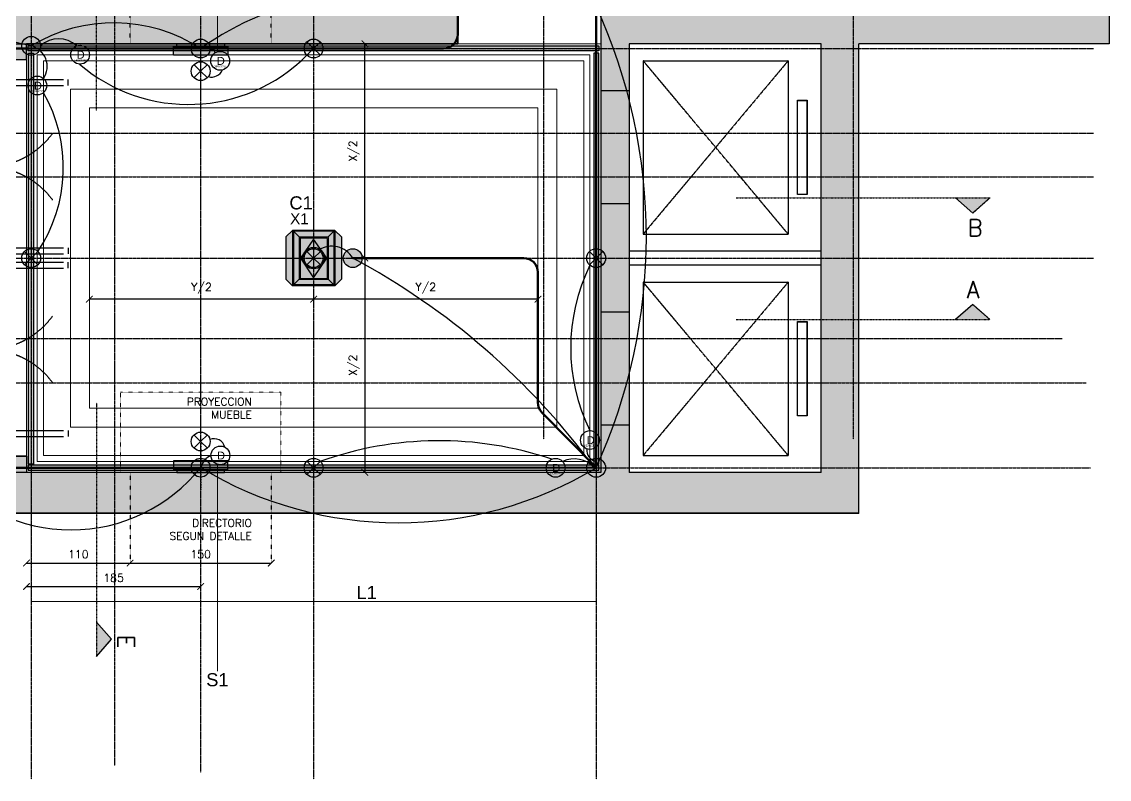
# Model space of a CAD drawing. Header units: millimetres. Extents: x -51650 to -4299, y 104 to 53299.
# Drawn here: x -22109 to -10559, y 22496 to 30539 of the extents above; entities that cross this region are included whole.
import ezdxf

# ---------------------------------------------------------------- set-up
doc = ezdxf.new("R2010")
doc.units = ezdxf.units.MM
doc.header["$LTSCALE"] = 0.3
for name, pattern in [('ACAD_ISO03W100', [30, 12, -18]), ('ACCESO MATIAS COUSIÑO$0$ACAD_ISO03W100', [30, 12, -18]), ('ACCESO MATIAS COUSIÑO$0$DASHDOT', [25.4, 12.7, -6.35, 0, -6.35]), ('CENTER2', [28.575, 19.05, -3.175, 3.175, -3.175])]:
    doc.linetypes.add(name, pattern=pattern)
for name, color, linetype in [('$0$COTAS', 1, 'Continuous'), ('ACCESO MATIAS COUSIÑO$0$5', 254, 'Continuous'), ('ACCESO MATIAS COUSIÑO$0$Muros', 3, 'Continuous'), ('ACCESO MATIAS COUSIÑO$0$PROYECCION', 8, 'ACCESO MATIAS COUSIÑO$0$ACAD_ISO03W100'), ('conductor 220V', 10, 'Continuous'), ('conductor 24V', 30, 'Continuous'), ('CORTES', 4, 'Continuous'), ('derivación eléctrica', 10, 'Continuous'), ('DRIVERS LEDS 220v a 12V', 10, 'Continuous'), ('HATCH', 253, 'Continuous'), ('I-DETALLES', 5, 'Continuous'), ('I-EQUIPOS', 150, 'Continuous'), ('I-LINEAS', 8, 'ACAD_ISO03W100'), ('I-TEXT', 4, 'Continuous'), ('lineas constructivas', 5, 'ACCESO MATIAS COUSIÑO$0$DASHDOT'), ('Luminarias', 10, 'Continuous'), ('Muros', 4, 'Continuous'), ('PROYECCION', 8, 'ACAD_ISO03W100')]:
    doc.layers.add(name, color=color, linetype=linetype)
for name, color, linetype, lineweight in [('00', 8, 'Continuous', 0), ('013', 2, 'Continuous', 9), ('020', 4, 'Continuous', 15), ('05', 1, 'Continuous', 5), ('ACCESO MATIAS COUSIÑO$0$00', 8, 'Continuous', 0), ('canalización EMT', 100, 'Continuous', 80), ('I-GUIAS', 176, 'Continuous', 13)]:
    doc.layers.add(name, color=color, linetype=linetype, lineweight=lineweight)
doc.styles.add('ABWB', font='arial.ttf')
doc.styles.add('Romans', font='romans.shx')
doc.styles.get("Standard").update_dxf_attribs({"font": 'arial.ttf'})
doc.dimstyles.new('ABA-50', dxfattribs={"dimscale": 50, "dimtxt": 1.7, "dimasz": 1.4, "dimexe": 1, "dimexo": 5, "dimgap": 1, "dimtad": 1, "dimdec": 0, "dimlfac": 0.1, "dimdsep": 46, "dimtxsty": 'Romans', "dimblk": 'ARCHTICK', "dimcen": -1, "dimse1": 1, "dimse2": 1, "dimclrd": 1, "dimclre": 50, "dimclrt": 130, "dimadec": 0, "dimazin": 0, "dimtfac": 1, "dimtdec": 0, "dimtofl": 0, "dimtmove": 2, "dimatfit": 3, "dimldrblk": 'ABA_DOT', "dimfxl": 1, "dimtolj": 1, "dimarcsym": 0})

# ---------------------------------------------------------------- blocks, each defined once
blk = doc.blocks.new('ACCESO MATIAS COUSIÑO$0$A$C0C8103FD')
at = {"layer": 'ACCESO MATIAS COUSIÑO$0$5', "color": 8, "linetype": 'ACCESO MATIAS COUSIÑO$0$ACAD_ISO03W100', "ltscale": 0.2}
for p, q in [((0.096, 1.53), (0.039, 1.53)), ((0.039, 0.765), (0.039, 1.53)), ((0.096, 0.765), (0.096, 1.53)), ((0.096, 0.953), (0.096, 0.765)), ((0.096, 0.765), (0, 0.765)), ((0.039, 0.765), (0.039, 0)), ((0.096, 0.577), (0.096, 0.765)), ((0.096, 0.765), (0.096, 0)), ((0.096, 0), (0.039, 0))]:
    blk.add_line(p, q, dxfattribs=at)
for start, end in [(0, 90), (270, 0)]:
    blk.add_arc((0.096, 0.765), 0.765, start, end, dxfattribs=at)
blk = doc.blocks.new('ACCESO MATIAS COUSIÑO')
at = {"layer": 'ACCESO MATIAS COUSIÑO$0$00', "linetype": 'ACCESO MATIAS COUSIÑO$0$ACAD_ISO03W100', "ltscale": 0.2}
blk.add_lwpolyline([(-21059, 26605), (-19359, 26605), (-19359, 25755), (-21059, 25755)], close=True, dxfattribs=at)
at = {"layer": 'ACCESO MATIAS COUSIÑO$0$5'}
for p, q in [((-15959, 29805), (-15959, 28605)), ((-15659, 29805), (-15659, 28605)), ((-15959, 27455), (-15959, 26255)), ((-15659, 27455), (-15659, 26255))]:
    blk.add_line(p, q, dxfattribs=at)
at = {"layer": 'ACCESO MATIAS COUSIÑO$0$Muros'}
for p, q in [((-10559, 31025), (-10559, 30305)), ((-17479, 30805), (-17479, 30305)), ((-15959, 30705), (-15959, 29805)), ((-17479, 30305), (-22059, 30305)), ((-22059, 30135), (-22059, 30305)), ((-13619, 30305), (-15659, 30305)), ((-15659, 30305), (-15659, 29805)), ((-13619, 25755), (-13619, 30305)), ((-10559, 30305), (-13219, 30305)), ((-13219, 25320), (-13219, 30305)), ((-22059, 30135), (-22229, 30135)), ((-15509, 30125), (-15509, 28285)), ((-15509, 30125), (-13969, 30125)), ((-13969, 30125), (-13969, 28285)), ((-15659, 29805), (-15959, 29805)), ((-15959, 28605), (-15959, 27455)), ((-15659, 28605), (-15959, 28605)), ((-15659, 28605), (-15659, 27455)), ((-15509, 28285), (-13969, 28285)), ((-13619, 28105), (-15659, 28105)), ((-13619, 27955), (-15659, 27955)), ((-15509, 27775), (-15509, 25935)), ((-15509, 27775), (-13969, 27775)), ((-13969, 27775), (-13969, 25935)), ((-15659, 27455), (-15959, 27455)), ((-15959, 26255), (-15959, 25752)), ((-15659, 26255), (-15959, 26255)), ((-15659, 26255), (-15659, 25755)), ((-22059, 25925), (-22229, 25925)), ((-22059, 25925), (-22059, 25755)), ((-15509, 25935), (-13969, 25935)), ((-15959, 25755), (-22059, 25755)), ((-13619, 25755), (-15659, 25755)), ((-13219, 25320), (-27189, 25320))]:
    blk.add_line(p, q, dxfattribs=at)
for points in [[(-14950, 33205), (-10759, 33205), (-10759, 30705), (-15959, 30700), (-15959, 25755), (-25839, 25755), (-25839, 26705), (-26702, 26705), (-27189, 26205), (-27789, 26205), (-27789, 29855)], [(-27789, 29855), (-27189, 29855), (-26702, 29355), (-25839, 29309), (-25839, 30305), (-17479, 30305), (-17479, 32550), (-17479, 32550)]]:
    blk.add_lwpolyline(points, dxfattribs=at)
at = {"layer": 'ACCESO MATIAS COUSIÑO$0$Muros', "color": 2}
for points in [[(-13769, 29705), (-13769, 28705), (-13869, 28705), (-13869, 29705), (-13769, 29705)], [(-13769, 27355), (-13769, 26355), (-13869, 26355), (-13869, 27355), (-13769, 27355)]]:
    blk.add_lwpolyline(points, dxfattribs=at)
at = {"layer": 'ACCESO MATIAS COUSIÑO$0$PROYECCION', "ltscale": 0.01}
for p, q in [((-13969, 30125), (-15509, 28285)), ((-13969, 28285), (-15509, 30125)), ((-13969, 27775), (-15509, 25935)), ((-13969, 25935), (-15509, 27775))]:
    blk.add_line(p, q, dxfattribs=at)
at = {"layer": 'ACCESO MATIAS COUSIÑO$0$5', "rotation": 270}
for p, xscale, yscale, zscale in [((-23341, 29970), 1127.088806811189, 1127.088806811189, 1127.088806811189), ((-23341, 28030), -1127.088806811189, 1127.088806811176, 1127.088806811182), ((-23341, 28030), 1127.088806811189, 1127.088806811189, 1127.088806811189), ((-23341, 26090), -1127.088806811189, 1127.088806811173, 1127.088806811182)]:
    blk.add_blockref('ACCESO MATIAS COUSIÑO$0$A$C0C8103FD', p, dxfattribs=dict(at, xscale=xscale, yscale=yscale, zscale=zscale))
blk = doc.blocks.new('CINTA LED')
at = {"layer": 'I-EQUIPOS'}
h = blk.add_hatch(color=254, dxfattribs=at)
h.dxf.hatch_style = 1
h.paths.add_polyline_path([(1020.1, 2246.5), (1014.8, 2246.5), (1014.8, 2683), (1020.1, 2683)])
blk.add_lwpolyline([(1020.1, 2683), (1014.8, 2683), (1014.8, 2246.5), (1020.1, 2246.5), (1020.1, 2683)], dxfattribs=at)
blk = doc.blocks.new('CINTA LED 5')
at = {"layer": 'I-EQUIPOS'}
h = blk.add_hatch(color=254, dxfattribs=at)
h.dxf.hatch_style = 1
h.paths.add_polyline_path([(-6073.3, 2671.3), (-6073.3, 2676.7), (-5467.2, 2676.7), (-5467.2, 2671.3)])
blk.add_lwpolyline([(-5467.2, 2671.3), (-5467.2, 2676.7), (-6073.3, 2676.7), (-6073.3, 2671.3), (-5467.2, 2671.3)], dxfattribs=at)
blk = doc.blocks.new('C1')
at = {"layer": 'I-EQUIPOS'}
h = blk.add_hatch(color=254, dxfattribs=at)
h.dxf.hatch_style = 1
h.paths.add_polyline_path([(-8713.4, 2023.9), (-8726, 2011.3), (-8726, 1930.3), (-8713.4, 1917.7), (-8632.4, 1917.7), (-8632.4, 2023.9)])
h.paths.add_polyline_path([(-8619.8, 2011.3), (-8632.4, 2023.9), (-8632.4, 1917.7), (-8619.8, 1930.3)])
for p, q in [((-8713.4, 2023.9), (-8726, 2011.3)), ((-8713.4, 2023.9), (-8713.4, 1917.7)), ((-8632.4, 2023.9), (-8713.4, 2023.9)), ((-8711.6, 2022.1), (-8711.6, 1919.5)), ((-8634.2, 2022.1), (-8711.6, 2022.1)), ((-8700.8, 2011.3), (-8711.6, 2022.1)), ((-8634.2, 2022.1), (-8645, 2011.3)), ((-8634.2, 2022.1), (-8634.2, 1919.5)), ((-8632.4, 2023.9), (-8632.4, 1917.7)), ((-8632.4, 2023.9), (-8619.8, 2011.3)), ((-8726, 2011.3), (-8726, 1930.3)), ((-8700.8, 2011.3), (-8645, 2011.3)), ((-8700.8, 2010.4), (-8700.8, 1929.4)), ((-8699, 2009.5), (-8646.8, 2009.5)), ((-8699, 2008.6), (-8699, 1931.2)), ((-8646.8, 2008.6), (-8646.8, 1931.2)), ((-8645, 2010.4), (-8645, 1929.4)), ((-8619.8, 2011.3), (-8619.8, 1930.3)), ((-8713.4, 1917.7), (-8726, 1930.3)), ((-8632.4, 1917.7), (-8713.4, 1917.7)), ((-8700.8, 1930.3), (-8711.6, 1919.5)), ((-8634.2, 1919.5), (-8711.6, 1919.5)), ((-8700.8, 1930.3), (-8645, 1930.3)), ((-8699, 1932.1), (-8646.8, 1932.1)), ((-8645, 1930.3), (-8634.2, 1919.5)), ((-8632.4, 1917.7), (-8619.8, 1930.3))]:
    blk.add_line(p, q, dxfattribs=at)
blk.add_lwpolyline([(-8647.9, 1970.8), (-8672.9, 2007), (-8697.9, 1970.8), (-8672.9, 1932.9)], close=True, dxfattribs=at)
blk.add_circle((-8672.9, 1970.8), 20.5, dxfattribs=at)
blk = doc.blocks.new('_ArchTick')
at = {"color": 0, "linetype": 'ByBlock', "const_width": 0.15}
blk.add_lwpolyline([(-0.5, -0.5), (0.5, 0.5)], dxfattribs=at)
blk = doc.blocks.new('*D10')
at = {"layer": '$0$COTAS', "color": 1, "lineweight": -2, "transparency": 16777216}
blk.add_line((-18465, 28030), (-18465, 30305), dxfattribs=at)
at = {"layer": 'Defpoints', "color": 0, "transparency": 16777216}
for p in [(-19689, 30305), (-18465, 30305), (-19689, 28030)]:
    blk.add_point(p, dxfattribs=at)
at = {"layer": '$0$COTAS', "color": 1, "lineweight": -2, "transparency": 16777216, "xscale": 70, "yscale": 70, "zscale": 70}
for p, rotation in [((-18465, 30305), 90), ((-18465, 28030), 270)]:
    blk.add_blockref('_ArchTick', p, dxfattribs=dict(at, rotation=rotation))
at = {"layer": '$0$COTAS', "color": 130, "transparency": 16777216, "insert": (-18580, 29167), "char_height": 85, "attachment_point": 5, "rotation": 90, "style": 'Romans'}
blk.add_mtext('\\A1;X/2', dxfattribs=at)
blk = doc.blocks.new('ABA_DOT')
at = {"color": 50}
for p, q in [((1, 0), (-1, 0)), ((0, -1.5), (0, 1.5))]:
    blk.add_line(p, q, dxfattribs=at)
at = {"color": 4}
blk.add_lwpolyline([(0.25, 0, 0.5, 0.5, 1), (-0.25, 0, 0.5, 0.5, 1)], format="xyseb", close=True, dxfattribs=at)
blk = doc.blocks.new('*D11')
at = {"layer": '$0$COTAS', "color": 1, "lineweight": -2, "transparency": 16777216}
blk.add_line((-18465, 28030), (-18465, 25755), dxfattribs=at)
at = {"layer": 'Defpoints', "color": 0, "transparency": 16777216}
for p in [(-19516, 28030), (-19516, 25755), (-18465, 25755)]:
    blk.add_point(p, dxfattribs=at)
at = {"layer": '$0$COTAS', "color": 1, "lineweight": -2, "transparency": 16777216, "xscale": 70, "yscale": 70, "zscale": 70}
for p, rotation in [((-18465, 28030), 90), ((-18465, 25755), 270)]:
    blk.add_blockref('_ArchTick', p, dxfattribs=dict(at, rotation=rotation))
at = {"layer": '$0$COTAS', "color": 130, "transparency": 16777216, "insert": (-18580, 26892), "char_height": 85, "attachment_point": 5, "rotation": 90, "style": 'Romans'}
blk.add_mtext('\\A1;X/2', dxfattribs=at)
blk = doc.blocks.new('*D13')
at = {"layer": '$0$COTAS', "color": 1, "lineweight": -2, "transparency": 16777216}
blk.add_line((-22059, 31121), (-20959, 31121), dxfattribs=at)
at = {"layer": 'Defpoints', "color": 0, "transparency": 16777216}
for p in [(-20959, 31121), (-22059, 30305), (-20959, 30305)]:
    blk.add_point(p, dxfattribs=at)
at = {"layer": '$0$COTAS', "color": 1, "lineweight": -2, "transparency": 16777216, "xscale": 70, "yscale": 70, "zscale": 70, "rotation": 180}
blk.add_blockref('_ArchTick', (-22059, 31121), dxfattribs=at)
at = {"layer": '$0$COTAS', "color": 1, "lineweight": -2, "transparency": 16777216, "xscale": 70, "yscale": 70, "zscale": 70}
blk.add_blockref('_ArchTick', (-20959, 31121), dxfattribs=at)
at = {"layer": '$0$COTAS', "color": 130, "transparency": 16777216, "insert": (-21509, 31213), "char_height": 85, "attachment_point": 5, "style": 'Romans'}
blk.add_mtext('\\A1;110', dxfattribs=at)
blk = doc.blocks.new('*D15')
at = {"layer": '$0$COTAS', "color": 1, "lineweight": -2, "transparency": 16777216}
blk.add_line((-22059, 31373), (-20209, 31373), dxfattribs=at)
at = {"layer": 'Defpoints', "color": 0, "transparency": 16777216}
for p in [(-20209, 31373), (-22059, 30305), (-20209, 30305)]:
    blk.add_point(p, dxfattribs=at)
at = {"layer": '$0$COTAS', "color": 1, "lineweight": -2, "transparency": 16777216, "xscale": 70, "yscale": 70, "zscale": 70, "rotation": 180}
blk.add_blockref('_ArchTick', (-22059, 31373), dxfattribs=at)
at = {"layer": '$0$COTAS', "color": 1, "lineweight": -2, "transparency": 16777216, "xscale": 70, "yscale": 70, "zscale": 70}
blk.add_blockref('_ArchTick', (-20209, 31373), dxfattribs=at)
at = {"layer": '$0$COTAS', "color": 130, "transparency": 16777216, "insert": (-21134, 31465), "char_height": 85, "attachment_point": 5, "style": 'Romans'}
blk.add_mtext('\\A1;185', dxfattribs=at)
blk = doc.blocks.new('*D16')
at = {"layer": '$0$COTAS', "color": 1, "lineweight": -2, "transparency": 16777216}
blk.add_line((-22059, 24792), (-20959, 24792), dxfattribs=at)
at = {"layer": 'Defpoints', "color": 0, "transparency": 16777216}
for p in [(-22059, 25755), (-20959, 25755), (-20959, 24792)]:
    blk.add_point(p, dxfattribs=at)
at = {"layer": '$0$COTAS', "color": 1, "lineweight": -2, "transparency": 16777216, "xscale": 70, "yscale": 70, "zscale": 70, "rotation": 180}
blk.add_blockref('_ArchTick', (-22059, 24792), dxfattribs=at)
at = {"layer": '$0$COTAS', "color": 1, "lineweight": -2, "transparency": 16777216, "xscale": 70, "yscale": 70, "zscale": 70}
blk.add_blockref('_ArchTick', (-20959, 24792), dxfattribs=at)
at = {"layer": '$0$COTAS', "color": 130, "transparency": 16777216, "insert": (-21509, 24885), "char_height": 85, "attachment_point": 5, "style": 'Romans'}
blk.add_mtext('\\A1;110', dxfattribs=at)
blk = doc.blocks.new('*D17')
at = {"layer": '$0$COTAS', "color": 1, "lineweight": -2, "transparency": 16777216}
blk.add_line((-20959, 24792), (-19459, 24792), dxfattribs=at)
at = {"layer": 'Defpoints', "color": 0, "transparency": 16777216}
for p in [(-20959, 25355), (-19459, 25355), (-19459, 24792)]:
    blk.add_point(p, dxfattribs=at)
at = {"layer": '$0$COTAS', "color": 1, "lineweight": -2, "transparency": 16777216, "xscale": 70, "yscale": 70, "zscale": 70, "rotation": 180}
blk.add_blockref('_ArchTick', (-20959, 24792), dxfattribs=at)
at = {"layer": '$0$COTAS', "color": 1, "lineweight": -2, "transparency": 16777216, "xscale": 70, "yscale": 70, "zscale": 70}
blk.add_blockref('_ArchTick', (-19459, 24792), dxfattribs=at)
at = {"layer": '$0$COTAS', "color": 130, "transparency": 16777216, "insert": (-20209, 24885), "char_height": 85, "attachment_point": 5, "style": 'Romans'}
blk.add_mtext('\\A1;150', dxfattribs=at)
blk = doc.blocks.new('*D18')
at = {"layer": '$0$COTAS', "color": 1, "lineweight": -2, "transparency": 16777216}
blk.add_line((-22059, 24543), (-20209, 24543), dxfattribs=at)
at = {"layer": 'Defpoints', "color": 0, "transparency": 16777216}
for p in [(-22059, 25755), (-20209, 25755), (-20209, 24543)]:
    blk.add_point(p, dxfattribs=at)
at = {"layer": '$0$COTAS', "color": 1, "lineweight": -2, "transparency": 16777216, "xscale": 70, "yscale": 70, "zscale": 70, "rotation": 180}
blk.add_blockref('_ArchTick', (-22059, 24543), dxfattribs=at)
at = {"layer": '$0$COTAS', "color": 1, "lineweight": -2, "transparency": 16777216, "xscale": 70, "yscale": 70, "zscale": 70}
blk.add_blockref('_ArchTick', (-20209, 24543), dxfattribs=at)
at = {"layer": '$0$COTAS', "color": 130, "transparency": 16777216, "insert": (-21134, 24635), "char_height": 85, "attachment_point": 5, "style": 'Romans'}
blk.add_mtext('\\A1;185', dxfattribs=at)
blk = doc.blocks.new('*D19')
at = {"layer": '$0$COTAS', "color": 1, "lineweight": -2, "transparency": 16777216}
blk.add_line((-19009, 27594), (-21391, 27594), dxfattribs=at)
at = {"layer": 'Defpoints', "color": 0, "transparency": 16777216}
for p in [(-21391, 27594), (-21391, 27594), (-19009, 27594)]:
    blk.add_point(p, dxfattribs=at)
at = {"layer": '$0$COTAS', "color": 1, "lineweight": -2, "transparency": 16777216, "xscale": 70, "yscale": 70, "zscale": 70, "rotation": 180}
blk.add_blockref('_ArchTick', (-21391, 27594), dxfattribs=at)
at = {"layer": '$0$COTAS', "color": 1, "lineweight": -2, "transparency": 16777216, "xscale": 70, "yscale": 70, "zscale": 70}
blk.add_blockref('_ArchTick', (-19009, 27594), dxfattribs=at)
at = {"layer": '$0$COTAS', "color": 130, "transparency": 16777216, "insert": (-20200, 27709), "char_height": 85, "attachment_point": 5, "style": 'Romans'}
blk.add_mtext('\\A1;Y/2', dxfattribs=at)
blk = doc.blocks.new('*D20')
at = {"layer": '$0$COTAS', "color": 1, "lineweight": -2, "transparency": 16777216}
blk.add_line((-16627, 27594), (-19009, 27594), dxfattribs=at)
at = {"layer": 'Defpoints', "color": 0, "transparency": 16777216}
for p in [(-19009, 27594), (-19009, 27554), (-16627, 27554)]:
    blk.add_point(p, dxfattribs=at)
at = {"layer": '$0$COTAS', "color": 1, "lineweight": -2, "transparency": 16777216, "xscale": 70, "yscale": 70, "zscale": 70, "rotation": 180}
blk.add_blockref('_ArchTick', (-19009, 27594), dxfattribs=at)
at = {"layer": '$0$COTAS', "color": 1, "lineweight": -2, "transparency": 16777216, "xscale": 70, "yscale": 70, "zscale": 70}
blk.add_blockref('_ArchTick', (-16627, 27594), dxfattribs=at)
at = {"layer": '$0$COTAS', "color": 130, "transparency": 16777216, "insert": (-17818, 27709), "char_height": 85, "attachment_point": 5, "style": 'Romans'}
blk.add_mtext('\\A1;Y/2', dxfattribs=at)
blk = doc.blocks.new('EQUIPO SOBREPUESTO')
at = {"layer": 'I-EQUIPOS'}
h = blk.add_hatch(color=254, dxfattribs=at)
h.dxf.hatch_style = 1
h.paths.add_polyline_path([(-5795.7, 2925), (-5795.7, 2934.1), (-5853.7, 2934.1), (-5853.7, 2925)])
h.paths.add_polyline_path([(-5850.1, 2925), (-5850.1, 2922), (-5799.4, 2922), (-5799.4, 2925)])
for points in [[(-5853.7, 2934.1), (-5853.7, 2925), (-5795.7, 2925), (-5795.7, 2934.1), (-5853.7, 2934.1)], [(-5850.1, 2925), (-5850.1, 2922), (-5799.4, 2922), (-5799.4, 2925)]]:
    blk.add_lwpolyline(points, dxfattribs=at)
at = {"layer": 'I-LINEAS', "linetype": 'ACAD_ISO03W100', "ltscale": 0.3}
blk.add_lwpolyline([(-5824.7, 2952.5), (-5824.7, 2903.4)], dxfattribs=at)
blk = doc.blocks.new('luminaria')
at = {"layer": 'Luminarias'}
for points in [[(0, 0), (-71, 71)], [(0, 0), (-71, -71)], [(0, 0), (71, 71)], [(0, 0), (71, -71)]]:
    blk.add_lwpolyline(points, dxfattribs=at)
blk.add_circle((0, 0), 100, dxfattribs=at)
blk = doc.blocks.new('derivacion')
at = {"layer": 'derivación eléctrica'}
h = blk.add_hatch(color=256, dxfattribs=at)
h.dxf.hatch_style = 1
h.paths.add_polyline_path([(100, 0, 1), (-100, 0, 1)])
blk.add_circle((0, 0), 100, dxfattribs=at)
blk = doc.blocks.new('DRIVER_150W_24V')
at = {"layer": 'Luminarias'}
blk.add_circle((0, 0), 100, dxfattribs=at)
at = {"layer": 'DRIVERS LEDS 220v a 12V'}
for s, height, p in [('D', 84.1, (-36, -43)), ('150W/24V', 21, (-63, -70))]:
    blk.add_text(s, height=height, dxfattribs=at).set_placement(p)
blk = doc.blocks.new('DRIVER_36W_12V')
at = {"layer": 'Luminarias'}
blk.add_circle((0, 0), 100, dxfattribs=at)
at = {"layer": 'DRIVERS LEDS 220v a 12V'}
for s, height, p in [('D', 84.1, (-36, -43)), ('36W/12V', 21, (-63, -70))]:
    blk.add_text(s, height=height, dxfattribs=at).set_placement(p)

msp = doc.modelspace()

# ---------------------------------------------------------------- hatches: boundary and pattern name
at = {"layer": 'CORTES'}
h = msp.add_hatch(color=254, dxfattribs=at)
h.dxf.hatch_style = 1
h.paths.add_polyline_path([(-12191.7, 28667.8), (-12009.4, 28508.5), (-11827.1, 28667.8)])
h = msp.add_hatch(color=254, dxfattribs=at)
h.dxf.hatch_style = 1
h.paths.add_polyline_path([(-11827.1, 27378.4), (-12009.4, 27537.7), (-12191.7, 27378.4)])
h = msp.add_hatch(color=254, dxfattribs=at)
h.dxf.hatch_style = 1
h.paths.add_polyline_path([(-21316.4, 23800.1), (-21157.1, 23982.5), (-21316.4, 24164.8)])
at = {"layer": 'HATCH'}
h = msp.add_hatch(color=256, dxfattribs=at)
h.dxf.hatch_style = 1
h.paths.add_polyline_path([(-25499, 30304.6), (-22899, 30304.6), (-22899, 30134.6), (-22729, 30134.6), (-22729, 30084.6), (-22229, 30084.6), (-22229, 30134.6), (-22059, 30134.6), (-22059, 30304.6), (-17479, 30304.6), (-17479, 30804.6), (-17879, 30804.6), (-17879, 30704.6), (-27189, 30704.6), (-27189, 31004.6), (-27789, 31004.6), (-27789, 29854.6), (-27189, 29854.6), (-26701.8, 29354.6), (-25839, 29354.6), (-25839, 30124.6), (-25499, 30124.6)], flags=17)
h.paths.add_polyline_path([(-13219, 30304.6), (-10559, 30304.6), (-10559, 31024.6), (-10759, 31024.6), (-10759, 30704.6), (-15959, 30704.6), (-15959, 25754.6), (-22059, 25754.6), (-22059, 25924.6), (-22229, 25924.6), (-22229, 25974.6), (-22729, 25974.6), (-22729, 25924.6), (-22899, 25924.6), (-22899, 25754.6), (-25839, 25754.6), (-25839, 26704.6), (-26701.8, 26704.6), (-27189, 26204.6), (-27789, 26204.6), (-27789, 25054.6), (-27189, 25054.6), (-27189, 25319.6), (-13219, 25319.6)])
h.paths.add_polyline_path([(-15659, 25754.6), (-15659, 30304.6), (-13619, 30304.6), (-13619, 25754.6)], flags=16)
h.paths.add_polyline_path([(-15509, 25934.6), (-15509, 27774.6), (-13969.4, 27774.6), (-13969.4, 25934.6)], flags=0)
h.paths.add_polyline_path([(-15509, 28284.6), (-15509, 30124.6), (-13969.4, 30124.6), (-13969.4, 28284.6)], flags=0)
h.paths.add_polyline_path([(-13869.4, 26354.6), (-13869.4, 27354.6), (-13769.4, 27354.6), (-13769.4, 26354.6)], flags=0)
h.paths.add_polyline_path([(-13869.4, 28704.6), (-13869.4, 29704.6), (-13769.4, 29704.6), (-13769.4, 28704.6)], flags=0)
edge = h.paths.add_edge_path()
edge.add_arc((-15829, 33204.2), 1650, 90, 180, ccw=False)
edge.add_line((-15829, 34854.2), (-13388.7, 34854.2))
edge.add_line((-13388.7, 34854.2), (-13388.7, 35154.2))
edge.add_line((-13388.7, 35154.2), (-17879, 35154.2))
edge.add_line((-17879, 35154.2), (-17879, 30804.6))
edge.add_line((-17879, 30804.6), (-17479, 30804.6))
edge.add_line((-17479, 30804.6), (-17479, 33204.2))
h.paths.add_polyline_path([(-10559, 33404.6), (-14423.9, 33406.7), (-14423.9, 33206.7), (-10759, 33204.6), (-10759, 31024.6), (-10559, 31024.6)])

# ---------------------------------------------------------------- linework, layer by layer
at = {"layer": '00'}
for p, q in [((-21944, 30189.6), (-21944, 25869.6)), ((-16074, 30189.6), (-21944, 30189.6)), ((-16074, 30189.6), (-16074, 25869.6)), ((-21879, 30124.6), (-21879, 25934.6)), ((-16139, 30124.6), (-21879, 30124.6)), ((-16139, 30124.6), (-16139, 25934.6)), ((-16139, 25934.6), (-21879, 25934.6)), ((-16074, 25869.6), (-21944, 25869.6))]:
    msp.add_line(p, q, dxfattribs=at)
at = {"layer": '013'}
msp.add_line((-22059, 30134.6), (-22059, 25924.6), dxfattribs=at)
at = {"layer": '020'}
msp.add_line((-17479, 30304.6), (-15959, 30304.6), dxfattribs=at)
at = {"layer": '05'}
for p, q in [((-22009, 30254.6), (-22009, 25804.6)), ((-16009, 30254.6), (-22009, 30254.6)), ((-16009, 30254.6), (-16009, 25804.6)), ((-21590.6, 29824.6), (-21590.6, 26234.6)), ((-16427.4, 29824.6), (-21590.6, 29824.6)), ((-16427.4, 29824.6), (-16427.4, 26234.6)), ((-21390.6, 29624.6), (-21390.6, 26434.6)), ((-16627.4, 29624.6), (-21390.6, 29624.6)), ((-16627.4, 29624.6), (-16627.4, 26434.6)), ((-16627.4, 26434.6), (-21390.6, 26434.6)), ((-16427.4, 26234.6), (-21590.6, 26234.6)), ((-16009, 25804.6), (-22009, 25804.6))]:
    msp.add_line(p, q, dxfattribs=at)
at = {"layer": 'canalización EMT'}
for points in [[(-14559.8, 30701), (-16009, 30704.6), (-16009, 25804.6), (-20210.2, 25803.1), (-22960.5, 25803.1), (-25611.5, 25803.1, -0.4142136), (-25761.5, 25953.1), (-25761.5, 26704.6), (-26099, 26704.6), (-26099, 27177.1), (-26086, 28029.6), (-26099, 28893.3), (-26099, 29355.6)], [(-17479, 30704.6), (-17479, 30404.6, -0.4142136), (-17629, 30254.6), (-20209, 30254.6), (-22009, 30254.6), (-25761.5, 30254.6)], [(-16009, 25804.6), (-16584.4, 26390.9, -0.1964967), (-16627.4, 26495.9), (-16627.4, 27879.6, 0.4142136), (-16777.4, 28029.6), (-18594.4, 28029.6)]]:
    msp.add_lwpolyline(points, format="xyb", dxfattribs=at)
at = {"layer": 'conductor 220V'}
for centre, radius, start, end in [((-18386.2, 27702), 3136.7, 73.18959, 125.53079), ((-21371.8, 28253.9), 5896.3, 335.44021, 24.55979), ((-23828.4, 22712.2), 7786.2, 76.48711, 104.37564), ((-21131.6, 28829.8), 1697.4, 57.07577, 121.12574), ((-22063.3, 30065.4), 224.1, 325.29671, 75.99318), ((-21717.3, 30077), 281.3, 47.03902, 132.96098), ((-20086.9, 30212), 30.7, 352.95742, 145.72936), ((-18814.8, 27901.8), 254.8, 30.10972, 123.5447), ((-22179.4, 21306.4), 7619.3, 36.18338, 61.93232), ((-15989, 25990.2), 119.9, 173.57914, 257.84897), ((-20029.9, 25768.6), 180, 112.70996, 168.93514), ((-16240.3, 25613.6), 284.4, 42.18099, 115.84032), ((-21585.4, 26909.1), 1764.8, 218.74702, 321.25298), ((-18107.8, 29284.8), 4065.3, 238.87755, 301.08225)]:
    msp.add_arc(centre, radius, start, end, dxfattribs=at)
at = {"layer": 'conductor 24V'}
for centre, radius, start, end in [((-20339.1, 31439.3), 1778.2, 229.36457, 315.0892), ((-20094.8, 30080.8), 128.9, 255.24456, 335.62061), ((-23264, 28990.8), 1597, 326.11186, 29.85896), ((-14296.1, 27075.6), 1982.9, 153.71796, 206.28204), ((-20070.8, 25988.9), 123.4, 15.92666, 109.34556), ((-17674.7, 22335.1), 3755, 71.43516, 109.73284)]:
    msp.add_arc(centre, radius, start, end, dxfattribs=at)
at = {"layer": 'CORTES', "linetype": 'CENTER2', "ltscale": 0.01}
for points in [[(-21316.4, 29591.9), (-21316.4, 32284.6), (-21157.1, 32102.3)], [(-14519.8, 28667.8), (-11827.1, 28667.8), (-12009.4, 28508.5)], [(-14519.8, 27378.4), (-11827.1, 27378.4), (-12009.4, 27537.7)], [(-21316.4, 26492.9), (-21316.4, 23800.1), (-21157.1, 23982.5)]]:
    msp.add_lwpolyline(points, dxfattribs=at)
at = {"layer": 'CORTES'}
for points in [[(-11827.1, 28667.8), (-12009.4, 28508.5), (-12191.7, 28667.8)], [(-11827.1, 27378.4), (-12009.4, 27537.7), (-12191.7, 27378.4)], [(-21316.4, 23800.1), (-21157.1, 23982.5), (-21316.4, 24164.8)]]:
    msp.add_lwpolyline(points, dxfattribs=at)
at = {"layer": 'I-GUIAS', "linetype": 'CENTER2', "ltscale": 0.7}
for points in [[(-20031.7, 32417.1), (-20031.7, 32417.1), (-20031.7, 30226.9)], [(-22009, 25852.9), (-22009, 24383.5), (-20363.4, 24383.5)], [(-20363.4, 24383.5), (-16009, 24383.5), (-16009, 25869.6)], [(-20031.7, 23642.2), (-20031.7, 23642.2), (-20031.7, 25832.4)]]:
    msp.add_lwpolyline(points, dxfattribs=at)
at = {"layer": 'I-LINEAS', "ltscale": 0.2}
for points in [[(-16566.8, 33418.9), (-16566.8, 29860)], [(-21124.1, 29952), (-21124.1, 26393.1)], [(-22009, 29809), (-22009, 26250.2)], [(-20209, 29880.5), (-20209, 26321.7)], [(-19009, 29809), (-19009, 26250.2)], [(-16009, 29809), (-16009, 26250.2)], [(-19688.8, 28029.6), (-18045.7, 28029.6)]]:
    msp.add_lwpolyline(points, dxfattribs=at)
at = {"layer": 'I-LINEAS', "color": 1, "ltscale": 0.2}
for points in [[(-20959, 30304.6), (-20959, 31121)], [(-19459, 30304.6), (-19459, 31121)], [(-20959, 25754.6), (-20959, 24792.2)], [(-19459, 25754.6), (-19459, 24792.2)]]:
    msp.add_lwpolyline(points, dxfattribs=at)
at = {"layer": 'lineas constructivas'}
for points in [[(-16566.8, 35379.1), (-16566.8, 26106.2)], [(-13278.4, 35379.1), (-13278.4, 26106.2)], [(-21124.1, 31912.2), (-21124.1, 22639.4)], [(-22009, 31769.3), (-22009, 22496.4)], [(-20209, 31840.8), (-20209, 22567.9)], [(-19009, 31769.3), (-19009, 22496.4)], [(-16009, 31769.3), (-16009, 22496.4)], [(-28909.8, 30254.6), (-10724.6, 30254.6)], [(-28909.8, 29355.6), (-10724.6, 29355.6)], [(-28909.8, 28893.3), (-10724.6, 28893.3)], [(-28909.8, 28029.6), (-10724.6, 28029.6)], [(-29242, 27177.1), (-11056.8, 27177.1)], [(-28987.3, 26704.6), (-10802.1, 26704.6)], [(-28943.2, 25803.1), (-10758, 25803.1)]]:
    msp.add_lwpolyline(points, dxfattribs=at)
at = {"layer": 'Muros'}
for p, q in [((-10559, 31024.6), (-10559, 30304.6)), ((-17479, 30804.6), (-17479, 30304.6)), ((-15959, 30704.6), (-15959, 25752.1)), ((-17479, 30304.6), (-22059, 30304.6)), ((-22059, 30134.6), (-22059, 30304.6)), ((-13619, 30304.6), (-15659, 30304.6)), ((-15659, 30304.6), (-15659, 25754.6)), ((-13619, 25754.6), (-13619, 30304.6)), ((-10559, 30304.6), (-13219, 30304.6)), ((-13219, 25319.6), (-13219, 30304.6)), ((-22059, 30134.6), (-22229, 30134.6)), ((-15509, 30124.6), (-15509, 28284.6)), ((-15509, 30124.6), (-13969.4, 30124.6)), ((-13969.4, 30124.6), (-13969.4, 28284.6)), ((-15509, 28284.6), (-13969.4, 28284.6)), ((-15509, 27774.6), (-15509, 25934.6)), ((-15509, 27774.6), (-13969.4, 27774.6)), ((-13969.4, 27774.6), (-13969.4, 25934.6)), ((-22059, 25924.6), (-22229, 25924.6)), ((-22059, 25924.6), (-22059, 25754.6)), ((-15509, 25934.6), (-13969.4, 25934.6)), ((-15959, 25754.6), (-22059, 25754.6)), ((-13619, 25754.6), (-15659, 25754.6)), ((-13219, 25319.6), (-27189, 25319.6))]:
    msp.add_line(p, q, dxfattribs=at)
at = {"layer": 'Muros', "color": 2}
for points in [[(-13769.4, 29704.6), (-13769.4, 28704.6), (-13869.4, 28704.6), (-13869.4, 29704.6), (-13769.4, 29704.6)], [(-13769.4, 27354.6), (-13769.4, 26354.6), (-13869.4, 26354.6), (-13869.4, 27354.6), (-13769.4, 27354.6)]]:
    msp.add_lwpolyline(points, dxfattribs=at)
at = {"layer": 'PROYECCION', "ltscale": 0.01}
for p, q in [((-13969.4, 30124.6), (-15509, 28284.6)), ((-13969.4, 28284.6), (-15509, 30124.6)), ((-13969.4, 27774.6), (-15509, 25934.6)), ((-13969.4, 25934.6), (-15509, 27774.6))]:
    msp.add_line(p, q, dxfattribs=at)

# ---------------------------------------------------------------- block references
msp.add_blockref('ACCESO MATIAS COUSIÑO', (0, 0))
at = {"layer": 'derivación eléctrica'}
for p in [(-22009, 30282.9), (-20209, 30254.6), (-18594.4, 28029.6), (-20209, 25804.6), (-16009, 25803.1)]:
    msp.add_blockref('derivacion', p, dxfattribs=at)
at = {"layer": 'DRIVERS LEDS 220v a 12V'}
for name, p in [('DRIVER_150W_24V', (-21489.5, 30189.6)), ('DRIVER_36W_12V', (-20001.5, 30124.6)), ('DRIVER_150W_24V', (-21944, 29861.8)), ('DRIVER_150W_24V', (-16074, 26097.6)), ('DRIVER_36W_12V', (-19999.4, 25934.6)), ('DRIVER_150W_24V', (-16439, 25803.1))]:
    msp.add_blockref(name, p, dxfattribs=at)
at = {"layer": 'I-EQUIPOS', "xscale": -10, "yscale": 10, "zscale": 10, "rotation": 180}
for name, p in [('EQUIPO SOBREPUESTO', (38038.2, 59524.5)), ('CINTA LED 5', (38692.2, 56995.9))]:
    msp.add_blockref(name, p, dxfattribs=at)
at = {"layer": 'I-EQUIPOS'}
for name, p, xscale, yscale, zscale in [('CINTA LED', (-11837.3, 3376.6), -10, 10, 10), ('CINTA LED', (-26180.7, 3376.6), 10, 10, 10), ('C1', (29173.9, 17080.6), 5.555555555550761, 5.555555555550761, 5.555555555550761), ('EQUIPO SOBREPUESTO', (38038.2, -3465.3), 10, 10, 10), ('CINTA LED 5', (38692.2, -936.6), 10, 10, 10)]:
    msp.add_blockref(name, p, dxfattribs=dict(at, xscale=xscale, yscale=yscale, zscale=zscale))
at = {"layer": 'Luminarias'}
for p in [(-19009, 30254.6), (-20209, 30014.3), (-22009, 28029.6), (-19009, 28029.6), (-16009, 28029.6), (-20209, 26082.5), (-19009, 25803.1)]:
    msp.add_blockref('luminaria', p, dxfattribs=at)

# ---------------------------------------------------------------- texts
at = {"layer": 'I-DETALLES', "color": 3, "linetype": 'CENTER2', "char_height": 178.2, "width": 1556.315, "style": 'Romans'}
for s, insert, attachment_point in [('\\pi718.75732;B', (-12782.9, 28440.3), 1), ('\\pi710.2716;A', (-12782.9, 27605.9), 7)]:
    msp.add_mtext(s, dxfattribs=dict(at, insert=insert, attachment_point=attachment_point))
at = {"layer": 'I-DETALLES', "color": 3, "linetype": 'CENTER2', "insert": (-21089, 24756), "char_height": 178.2, "width": 1556.315, "attachment_point": 7, "rotation": 270, "style": 'Romans'}
msp.add_mtext('\\pi723.00017;E', dxfattribs=at)
at = {"layer": 'I-GUIAS', "attachment_point": 1, "style": 'ABWB'}
for s, insert, char_height in [('C1', (-19266.4, 28685.7), 139), ('X1', (-19259, 28505.4), 115.83), ('L1', (-18553.7, 24548.9), 139), ('S1', (-20150.1, 23622.7), 139)]:
    msp.add_mtext(s, dxfattribs=dict(at, insert=insert, char_height=char_height))
at = {"layer": 'I-TEXT', "char_height": 82.5, "width": 1037.374, "attachment_point": 3, "style": 'Romans'}
for s, insert in [('PROYECCION MUEBLE', (-19665.4, 26546.7)), ('DIRECTORIO SEGUN DETALLE', (-19665.4, 25258.4))]:
    msp.add_mtext(s, dxfattribs=dict(at, insert=insert))

# ---------------------------------------------------------------- dimensions: what is measured, and where the dimension line sits
at = {"layer": '$0$COTAS'}
for base, p1, p2, picture, middle in [((-20209, 31372.9), (-22059, 30304.6), (-20209, 30304.6), '*D15', (-21134, 31465.4)), ((-20959, 31121), (-22059, 30304.6), (-20959, 30304.6), '*D13', (-21509, 31213.5)), ((-20959, 24792.2), (-22059, 25754.6), (-20959, 25754.6), '*D16', (-21509, 24884.7)), ((-20209, 24542.6), (-22059, 25754.6), (-20209, 25754.6), '*D18', (-21134, 24635.1)), ((-19459, 24792.2), (-20959, 25354.6), (-19459, 25354.6), '*D17', (-20209, 24884.7))]:
    dim = msp.add_linear_dim(base=base, p1=p1, p2=p2, dimstyle='ABA-50', dxfattribs=at)
    dim.commit()
    dim.dimension.update_dxf_attribs({"geometry": picture, "text_midpoint": middle})
for p1, p2, distance, picture, middle in [((-19688.8, 28029.6), (-19688.8, 30304.6), -1224, '*D10', (-18579.6, 29167.1)), ((-19516.2, 28029.6), (-19516.2, 25754.6), 1051.4, '*D11', (-18579.6, 26892.1))]:
    dim = msp.add_aligned_dim(p1=p1, p2=p2, distance=distance, text='X/2', dimstyle='ABA-50', dxfattribs=at)
    dim.commit()
    dim.dimension.update_dxf_attribs({"geometry": picture, "text_midpoint": middle})
for base, p1, p2, picture, middle in [((-21390.6, 27594.2), (-19009, 27594.2), (-21390.6, 27594.2), '*D19', (-20199.8, 27709)), ((-19009, 27594.2), (-16627.4, 27554.2), (-19009, 27554.2), '*D20', (-17818.2, 27709))]:
    dim = msp.add_linear_dim(base=base, p1=p1, p2=p2, text='Y/2', dimstyle='ABA-50', dxfattribs=at)
    dim.commit()
    dim.dimension.update_dxf_attribs({"geometry": picture, "text_midpoint": middle})

doc.saveas('drawing.dxf')
